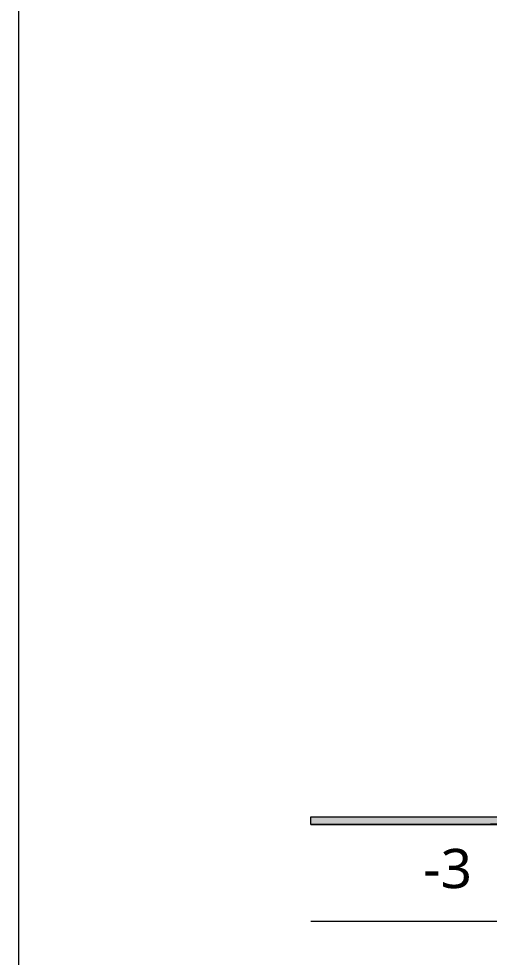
# Model space of a CAD drawing. Header units: millimetres. Extents: x 0 to 420, y 0 to 297.
# Drawn here: x 0.2 to 42.1, y 153.8 to 237.4 of the extents above; entities that cross this region are included whole.
import ezdxf
from ezdxf.enums import TextEntityAlignment as Align

# ---------------------------------------------------------------- set-up
doc = ezdxf.new("R2010")
doc.units = ezdxf.units.MM
doc.styles.add('kst32b', font='NotoSansJP-Variable.ttf')

msp = doc.modelspace()

# ---------------------------------------------------------------- hatches: boundary and pattern name
h = msp.add_hatch(color=7)
h.paths.add_polyline_path([(394.166, 165.629), (394.166, 166.328), (26.183, 165.629), (394.166, 165.629)])
h.paths.add_polyline_path([(394.166, 166.328), (26.183, 165.629), (26.183, 166.328), (394.166, 166.328)])

# ---------------------------------------------------------------- linework, layer by layer
at = {"lineweight": 13}
msp.add_lwpolyline([(0.191, 0), (0.191, 296.968), (420.158, 296.968), (420.158, 0)], close=True, dxfattribs=at)
at = {"lineweight": 0}
for points in [[(394.166, 165.629), (394.166, 166.328), (26.183, 165.629)], [(394.166, 166.328), (26.183, 165.629), (26.183, 166.328)]]:
    msp.add_lwpolyline(points, close=True, dxfattribs=at)
at = {"lineweight": 13}
msp.add_lwpolyline([(394.166, 156.993), (26.183, 156.993)], dxfattribs=at)

# ---------------------------------------------------------------- texts
at = {"style": 'kst32b'}
msp.add_text('-3', height=3.4908, dxfattribs=at).set_placement((36.174, 159.978), (40.537, 159.978), align=Align.FIT)

doc.saveas('drawing.dxf')
